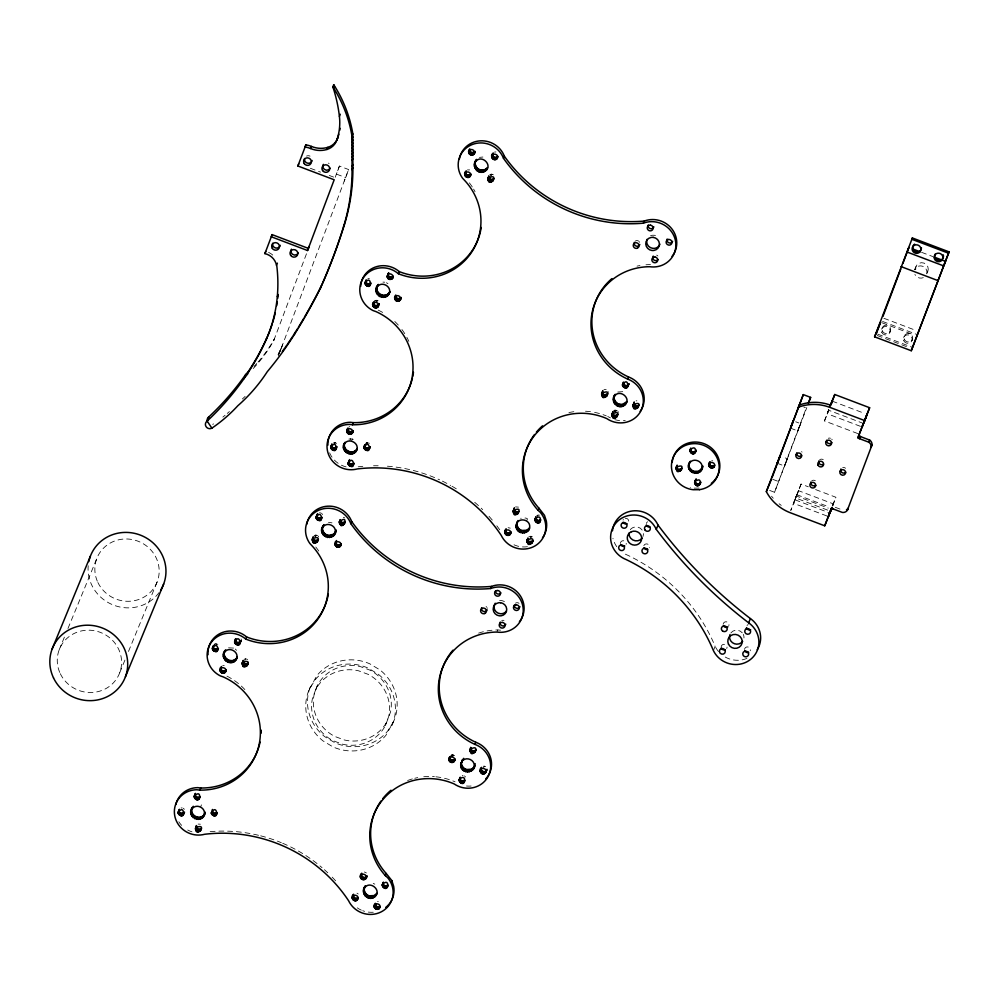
<?xml version="1.0" encoding="UTF-8"?>
<svg xmlns="http://www.w3.org/2000/svg" width="999" height="999" viewBox="0 0 999 999"><rect width="100%" height="100%" fill="white"/><g stroke="black" fill="none" stroke-linecap="round" stroke-linejoin="round"><path stroke-width="0.75" stroke-dasharray="5 3.75" d="M777.259 463.274L784.59 466.058L785.551 463.461M786.425 461.338L787.374 458.728L782.479 456.868M826.935 515.984L793.543 503.321L794.492 500.711M827.671 510.127L795.728 498.014L796.328 495.979L828.271 508.104M832.729 505.631L833.353 503.896L798.513 490.684L797.202 494.23M790.471 428.146L797.814 430.931L800.586 423.626L795.704 421.765M827.247 413.723L828.096 411.426M315.771 689.435L312.412 698.638A39.236 37.525 22.4 0 0 333.004 740.684L342.62 744.23A39.236 37.525 22.4 0 0 385.389 725.586L390.497 712.137A39.236 37.525 22.4 0 0 369.892 670.104L360.277 666.558A39.236 37.525 22.4 0 0 317.52 685.202L315.771 689.435A39.236 37.525 22.4 0 1 358.529 670.791L368.144 674.337A39.236 37.525 22.4 0 1 388.748 716.383L385.389 725.586M317.52 685.202L314.161 694.405A39.236 37.525 22.4 0 0 334.765 736.438L344.368 739.984A39.236 37.525 22.4 0 0 387.137 721.34M339.423 166.059L336.476 174.113L345.642 177.597L348.601 169.543L339.423 166.059L335.065 177.647M278.296 356.106L348.601 169.543M795.978 496.978L795.366 498.588M796.078 497.027L797.04 494.468M253.222 368.494A148.764 142.258 22.4 0 0 273.763 340.534L307.143 252.048M769.655 490.422L774.55 492.282L806.268 407.992L803.82 407.068M774.55 492.282L806.805 407.567M801.073 484.065L790.758 510.464L801.073 484.065L808.341 486.813M857.854 433.591L824.462 420.916L828.783 409.428M815.596 489.572L835.926 497.277L832.679 505.894L833.353 503.896M828.808 409.54L827.259 413.748L860.651 426.423M799.125 427.56L797.814 430.931M799.275 426.985L800.586 423.626M785.901 462.512L787.374 458.728M786.063 462.275L784.59 466.058M281.88 346.715L280.12 350.886L282.692 344.643M59.153 649.862L65.622 634.178M67.969 628.483L96.753 558.653M119.68 672.814L124.975 659.989M128.496 651.448L157.28 581.605M273.763 340.534L274.638 338.411A148.764 142.258 22.4 0 1 257.592 362.562M344.23 181.131L345.03 178.983M279.183 352.897L280.057 350.774L278.184 354.882L281.006 348.763M214.36 645.903L215.235 643.781L218.107 644.43M215.871 645.854L216.746 643.731M374.525 302.435L375.399 300.312L378.296 300.724M376.011 302.26L376.885 300.15M376.76 302.472L377.634 300.349M333.616 444.655L334.49 442.532L336.588 443.369M244.693 660.901L245.567 658.791L247.727 659.452M334.003 444.705L334.877 442.582M334.378 444.755L335.252 442.632M349.762 440.909L350.637 438.786L354.108 439.523M200.587 806.992L201.461 804.869M351.536 441.058L352.41 438.936M314.623 537.187L315.497 535.064L317.682 535.614M315.384 537.187L316.258 535.064M365.871 444.83L366.745 442.707L369.618 443.319M366.371 444.742L367.245 442.619M366.621 444.705L367.495 442.582M490.322 176.274L491.196 174.151L493.356 174.775M491.083 176.299L491.958 174.176M309.303 689.298L316.983 675.461A45.117 43.144 22.4 0 1 369.842 663.836L379.92 669.892A45.117 43.144 22.4 0 1 393.606 721.49L385.914 735.314A45.117 43.144 22.4 0 1 333.067 746.952L322.977 740.883A45.117 43.144 22.4 0 1 309.303 689.298L315.234 679.707A45.117 43.144 22.4 0 1 368.094 668.081L378.171 674.138A45.117 43.144 22.4 0 1 391.858 725.724M526.61 520.941L527.484 518.818L525.874 518.031L520.666 518.281M537.137 517.207L538.011 515.084L539.535 515.147M530.082 538.361L530.956 536.238L532.38 536.8M530.831 538.548L531.705 536.426M496.99 632.055L497.864 629.932A23.539 22.515 22.4 0 0 503.971 630.069M451.161 756.892L452.035 754.769L454.832 755.656M451.923 756.83L452.797 754.707M452.672 756.967L453.546 754.857M614.048 412.262L614.922 410.139L617.732 411.039M614.81 412.212L615.684 410.089M615.559 412.35L616.433 410.227M483.366 768.293L484.24 766.171L485.676 766.695M713.398 650.574L715.147 646.328A173.863 166.271 22.4 0 0 627.722 555.232A24.026 22.977 22.4 0 1 622.227 552.197M824.462 420.916L828.833 410.314L862.224 422.977M881.667 329.171L882.204 327.847M915.971 266.571L914.659 269.755A6.381 6.094 22.4 0 1 922.764 266.308A6.381 6.094 22.4 0 1 926.585 274.275M889.922 332.292L890.459 330.969M927.022 273.214L927.896 271.091M832.642 505.232L835.926 497.277M903.67 337.512L904.22 336.188M911.925 340.647L912.474 339.323M798.513 490.684L795.728 498.014M796.328 495.979L793.543 503.321M278.009 354.72L279.058 352.772M393.606 721.49L387.662 731.068A45.117 43.144 22.4 0 1 334.815 742.707L324.725 736.65A45.117 43.144 22.4 0 1 311.051 685.052M747.015 625.499L747.539 624.962A2.947 2.81 22.4 0 1 748.176 624.587M374.2 301.186L375.399 300.312M365.497 443.494L366.745 442.707M213.973 644.555L215.235 643.781M536.688 515.759L538.011 515.084M613.598 410.801L614.922 410.139M450.699 755.419L452.035 754.769M314.123 535.639L315.497 535.064M528.821 536.813L530.956 536.238M489.797 174.675L491.196 174.151M244.168 659.278L245.567 658.791M349.001 426.948L349.687 426.635M603.97 389.672L606.193 389.51M617.769 392.02L622.964 391.645M515.546 506.893L518.469 507.13M467.42 169.917L469.655 169.905M222.74 665.659L224.238 665.484M494.468 152.085L495.966 151.935M479.42 157.38L482.917 157.03M711.638 460.814L712.774 460.751M228.559 647.827L233.778 648.089M198.139 824.088L200.387 824.2M348.888 439.085L350.637 438.786M367.882 278.446L369.393 278.396M333.741 442.632L334.49 442.532M181.094 807.966L182.23 807.929M462.275 775.486L463.037 775.436M508.104 527.697L510.302 528.146M636.126 400.849L636.887 400.824M483.479 766.183L484.24 766.171M499.612 600.611L501.386 600.586A6.868 6.568 22.4 0 1 504.707 601.848M699.125 488.099L693.88 488.149A24.026 22.977 22.4 0 1 690.172 487.437M377.547 901.585L378.309 901.585M328.484 522.327L331.993 522.864M382.942 282.118L384.715 282.205M319.605 512.662L321.74 513.374M364.373 871.977L366.396 872.964M614.76 419.655L619.155 420.654A23.539 22.515 22.4 0 0 625.249 420.479M343.319 517.282L344.717 517.882M921.59 252.322L932.879 256.593M883.865 318.269L916.32 330.582M882.554 321.453L917.831 334.827M882.005 322.777L914.46 335.09M877.771 334.178L913.036 347.565M877.222 335.502L908.253 347.277M310.364 168.282L320.542 172.14M329.258 175.449L333.616 177.098M832.204 401.136L864.147 413.249M772.801 479.358L778.92 481.668M835.314 507.305L843.218 510.302M796.702 494.667L828.646 506.78M795.129 499.862L829.982 513.086M373.214 883.378L374.825 884.165M356.968 893.156L358.229 893.993M607.704 416.483L610.439 417.882M386.426 282.742L387.949 283.679M183.317 808.253L184.428 809.29M464.485 775.898L465.534 776.985M235.302 649.025L236.538 650.312M318.244 536.138L318.644 536.775M322.252 513.923L322.602 514.597M618.181 411.65L618.456 412.35M241.096 638.948L241.283 639.672M608.204 391.62L608.291 392.357M158.991 592.644A39.198 37.487 22.4 0 1 113.811 605.219A39.198 37.487 22.4 0 1 88.199 565.784M191.983 831.817A23.539 22.515 22.4 0 1 187.737 830.007M181.668 825.374A23.539 22.515 22.4 0 1 178.846 821.777M210.14 831.668A146.266 139.872 22.4 0 1 259.191 835.451M260.689 835.826A146.266 139.872 22.4 0 1 281.281 842.669M282.705 843.268A146.266 139.872 22.4 0 1 322.053 867.656M324.388 869.679A146.266 139.872 22.4 0 1 327.784 872.814M332.18 877.147A146.266 139.872 22.4 0 1 337.387 882.804M226.973 676.148A61.688 59.003 22.4 0 1 246.403 691.283M515.459 603.221A2.947 2.81 22.4 0 1 516.121 602.872L516.858 602.709A2.947 2.81 22.4 0 1 519.018 603.334M486.063 606.505A2.947 2.81 22.4 0 1 486.625 607.017M487.037 607.654A2.947 2.81 22.4 0 1 487.275 608.366M471.103 786.013A23.539 22.515 22.4 0 1 466.508 786.001M407.629 780.506A61.251 58.579 22.4 0 1 413.349 778.646M414.797 778.271A61.251 58.579 22.4 0 1 417.744 777.622M423.751 776.76A61.251 58.579 22.4 0 1 434.378 776.66M435.901 776.797A61.251 58.579 22.4 0 1 455.057 781.817M373.276 912.237A23.539 22.515 22.4 0 1 362.712 910.713M361.301 910.126A23.539 22.515 22.4 0 1 357.292 907.841M315.796 547.015A61.301 58.629 22.4 0 1 320.167 553.159M478.596 633.116A61.289 58.616 22.4 0 1 497.864 629.932M501.773 620.516A2.947 2.81 22.4 0 1 502.497 620.317L503.259 620.304A2.947 2.81 22.4 0 1 504.008 620.491M635.152 241.209A2.947 2.81 22.4 0 1 636.525 240.634L637.287 240.622A2.947 2.81 22.4 0 1 638.711 241.159M639.273 241.671A2.947 2.81 22.4 0 1 639.685 242.307M656.655 255.145A2.947 2.81 22.4 0 1 657.891 256.019M346.116 466.883A23.539 22.515 22.4 0 1 329.433 452.397M358.216 466.795A146.266 139.872 22.4 0 1 362.787 466.321M373.539 465.771A146.266 139.872 22.4 0 1 378.171 465.771M387.412 466.196A146.266 139.872 22.4 0 1 439.61 479.82M442.407 481.143A146.266 139.872 22.4 0 1 450.649 485.477M451.998 486.238A146.266 139.872 22.4 0 1 457.305 489.448M474.712 502.31A146.266 139.872 22.4 0 1 482.654 509.615M489.023 516.308A146.266 139.872 22.4 0 1 493.993 522.165M496.815 525.799A146.266 139.872 22.4 0 1 501.273 532.03M378.221 310.115A61.688 59.003 22.4 0 1 383.716 313.062M394.792 321.491A61.688 59.003 22.4 0 1 399.051 325.949M401.935 329.533A61.688 59.003 22.4 0 1 405.357 334.64M406.855 337.3A61.688 59.003 22.4 0 1 408.853 341.396M637.025 266.146A61.289 58.616 22.4 0 1 639.959 265.547M645.978 264.785A61.289 58.616 22.4 0 1 650.511 264.585M568.918 412.587A61.251 58.579 22.4 0 1 576.398 411.413M585.501 411.226A61.251 58.579 22.4 0 1 593.094 412.088M594.592 412.362A61.251 58.579 22.4 0 1 606.306 415.884M527.435 546.728A23.539 22.515 22.4 0 1 512.562 544.105M469.38 182.867A61.301 58.629 22.4 0 1 472.814 187.812M473.588 189.086A61.301 58.629 22.4 0 1 475.037 191.696M650.561 235.739A6.868 6.568 22.4 0 1 652.26 235.264L654.033 235.24A6.868 6.568 22.4 0 1 655.781 235.664M256.731 363.524A148.764 142.258 22.4 0 1 254.096 366.371M268.556 252.397A14.923 14.273 22.4 0 1 273.364 255.669M306.518 156.106A3.921 3.746 22.4 0 1 310.065 156.144M328.396 163.099A3.921 3.746 22.4 0 1 329.096 163.536M245.13 396.403A175.874 168.182 22.4 0 1 242.37 398.988M213.649 423.913A4.321 4.133 22.4 0 1 212.65 424.3M229.408 411.538A161.164 154.121 22.4 0 1 227.26 413.424M225.075 415.272A161.164 154.121 22.4 0 1 222.864 417.082M623.039 520.092A2.947 2.81 22.4 0 1 623.388 519.443M625.274 518.331A2.947 2.81 22.4 0 1 628.021 519.38L628.433 520.004A2.947 2.81 22.4 0 1 628.196 522.827M746.927 658.391A24.026 22.977 22.4 0 1 723.126 655.719M718.518 651.523A24.026 22.977 22.4 0 1 715.147 646.328M723.151 624.238A2.947 2.81 22.4 0 1 728.296 622.814L728.708 623.438A2.947 2.81 22.4 0 1 728.82 625.611M616.758 546.69A24.026 22.977 22.4 0 1 612.949 538.324M646.328 523.488A2.947 2.81 22.4 0 1 647.652 521.778M630.307 529.72A7.255 6.943 22.4 0 1 631.58 528.409L633.166 527.472A7.255 6.943 22.4 0 1 643.019 536.463M620.379 543.506A2.947 2.81 22.4 0 1 625.324 541.545L625.799 542.145A2.947 2.81 22.4 0 1 626.148 544.293M643.843 545.679A2.947 2.81 22.4 0 1 648.264 544.455L648.826 544.967A2.947 2.81 22.4 0 1 649.35 547.777M730.843 632.979A7.255 6.943 22.4 0 1 742.269 632.817M743.293 634.377A7.255 6.943 22.4 0 1 743.943 637.961M721.178 647.165A2.947 2.81 22.4 0 1 726.073 645.092L726.56 645.666A2.947 2.81 22.4 0 1 726.885 646.341M727.022 647.077A2.947 2.81 22.4 0 1 726.698 648.501M744.542 649.412A2.947 2.81 22.4 0 1 749.125 647.464L749.687 647.976A2.947 2.81 22.4 0 1 750.212 650.774M781.268 505.382A44.143 42.208 22.4 0 1 779.108 503.771M773.251 498.239A44.143 42.208 22.4 0 1 771.54 496.191M842.706 467.594A2.947 2.81 22.4 0 1 845.566 468.281M811.775 480.819A2.947 2.81 22.4 0 1 815.321 480.769M828.271 438.299A2.947 2.81 22.4 0 1 830.506 438.261M831.755 439.135A2.947 2.81 22.4 0 1 832.167 439.772M801.548 451.585A2.947 2.81 22.4 0 1 802.035 452.16M819.704 459.74A2.947 2.81 22.4 0 1 823.251 459.69M923.313 277.647A6.381 6.094 22.4 0 1 914.884 274.45M915.696 269.73A6.381 6.094 22.4 0 1 924.075 263.124A6.381 6.094 22.4 0 1 926.023 273.651M97.902 582.504A32.368 30.957 22.4 0 0 153.421 588.723A32.368 30.957 22.4 0 0 129.708 539.173A32.368 30.957 22.4 0 0 97.902 582.504M60.315 673.713A32.368 30.957 22.4 0 0 115.834 679.932A32.368 30.957 22.4 0 0 92.12 630.381A32.368 30.957 22.4 0 0 60.315 673.713M882.367 331.094A4.408 4.221 22.4 0 0 889.934 331.943A4.408 4.221 22.4 0 0 886.7 325.187A4.408 4.221 22.4 0 0 882.367 331.094M881.817 332.417A4.408 4.221 22.4 0 0 889.385 333.266A4.408 4.221 22.4 0 0 886.163 326.511A4.408 4.221 22.4 0 0 881.817 332.417M904.37 339.448A4.408 4.221 22.4 0 0 911.95 340.284A4.408 4.221 22.4 0 0 908.715 333.529A4.408 4.221 22.4 0 0 904.37 339.448M903.833 340.771A4.408 4.221 22.4 0 0 911.4 341.621A4.408 4.221 22.4 0 0 908.166 334.865A4.408 4.221 22.4 0 0 903.833 340.771"/><path stroke-width="1.5" d="M320.429 288.149A601.273 574.999 22.4 0 0 343.556 226.698A206.281 197.265 22.4 0 0 352.035 172.752L351.948 135.939A133.829 127.984 22.4 0 0 332.854 86.838L333.728 84.715A133.829 127.984 22.4 0 1 352.822 133.816L352.909 170.629A206.281 197.265 22.4 0 1 344.43 224.575A601.273 574.999 22.4 0 1 321.303 286.026L320.429 288.149A588.673 562.949 22.4 0 1 294.393 334.453A368.369 352.272 22.4 0 1 267.27 371.703A175.874 168.182 22.4 0 1 237.812 405.756A161.164 154.121 22.4 0 1 211.888 428.159A4.321 4.133 22.4 0 1 206.106 426.71A4.321 4.133 22.4 0 1 207.155 421.091L208.903 416.845A295.991 283.067 22.4 0 0 245.729 374.463A148.764 142.258 22.4 0 0 248.601 371.84M195.654 827.659C210.127 822.015 192.557 841.67 196.528 825.536L195.442 828.558M200.612 830.718L201.486 828.596L198.027 829.32L196.316 826.235M235.489 660.464L237.287 656.905C234.29 669.392 216.733 658.628 225.712 649.762M236.363 658.341C231.756 664.148 221.503 657.954 224.787 651.211L223.414 654.969M234.59 642.232C240.509 630.794 242.844 652.559 234.59 642.232L235.627 638.898M242.345 662.512C256.805 656.867 239.248 676.523 243.219 660.389M247.302 665.571L248.177 663.448L244.718 664.173L243.007 661.088L242.133 663.211M348.077 463.761C353.996 452.322 356.331 474.088 348.077 463.761L348.963 461.101M388.136 295.13L389.935 291.558C387.05 304.058 369.23 293.269 378.359 284.415L376.561 287.987M389.011 293.007C384.403 298.813 374.15 292.607 377.435 285.864M387.237 276.885L388.349 273.326C386.938 276.224 391.333 278.871 393.306 276.386C393.356 280.182 387.624 280.469 387.237 276.885L388.112 274.762M399.95 300.224L401.223 297.49C400.761 304.32 391.233 299.975 395.866 295.042L394.78 297.877M400.824 298.102L397.365 298.826L395.654 295.754M316.071 517.769C322.24 506.468 324.113 528.259 316.071 517.769L316.983 514.91M473.876 154.146L475.162 151.411C474.637 158.254 465.197 153.734 469.855 148.876M474.762 152.023L471.278 152.672L469.63 149.563L468.756 151.686M203.771 815.908L205.207 812.162C203.584 826.185 183.554 816.158 193.331 806.268M204.645 813.785C200.999 821.415 188.386 815.209 192.345 807.679L190.921 811.425M194.256 796.178C199.138 808.328 203.384 787.025 194.256 796.178L195.367 793.368C193.856 796.215 198.164 799.013 200.212 796.59L199.338 798.713M204.333 814.285C205.757 807.891 196.703 803.446 192.457 808.391M211.276 812.999C217.607 801.785 219.156 823.588 211.276 812.999L212.15 810.876L213.798 813.261L217.282 812.674L216.408 814.784M355.444 451.973L357.292 448.439C354.882 459.79 337.824 451.348 345.005 442.332L343.569 446.078M356.318 449.85C352.073 454.795 343.019 450.349 344.443 443.956M346.903 430.844L348.014 428.022C343.319 432.842 352.709 437.5 353.284 430.644L351.998 433.366M352.872 431.243L349.375 431.843L347.777 428.721M363.923 447.652C370.254 436.438 371.803 458.254 363.923 447.652L364.835 444.792L363.961 446.915M212.387 648.713C218.831 637.562 220.167 659.377 212.387 648.713L213.311 645.854L212.437 647.976M365.035 283.366C371.478 272.215 372.814 294.031 365.035 283.366L365.959 280.507M178.134 812.824C184.99 801.91 185.539 823.738 178.134 812.824L179.083 809.964M330.781 447.477C337.637 436.563 338.186 458.391 330.781 447.477L332.005 443.943L330.869 446.753M469.88 749.537C483.616 741.695 468.419 763.935 470.754 747.414M622.439 384.927C629.52 374.163 629.607 395.991 622.439 384.927L623.401 382.08C622.439 385.239 627.484 387.175 628.858 384.165M382.28 885.189L383.266 882.342L382.28 885.189C387.887 895.916 390.959 876.148 382.392 884.465M534.94 519.842L535.914 516.995L534.94 519.842C540.534 530.581 543.618 510.814 535.039 519.118M448.913 759.502C449.026 755.331 455.906 756.655 454.645 760.551C452.822 765.197 446.016 760.289 449.912 756.655C448.888 759.677 453.558 761.825 455.207 759.103L454.333 761.213M460.676 764.997L462.562 759.627L460.676 764.997C460.502 773.838 474.225 774.025 474.912 765.346L473.314 769.018M459.165 780.219L460.152 777.372L459.165 780.219C464.622 791.021 467.957 771.29 459.278 779.495M474.038 767.457L475.199 763.648M601.685 393.431C616.383 386.276 598.613 408.154 602.872 390.646M601.573 394.155L602.559 391.308M614.335 396.416C619.38 388.286 632.142 398.489 624.85 404.982C618.181 410.789 609.303 400.611 615.209 394.293L613.611 397.964M613.324 399.662L614.485 395.841M611.925 414.148C626.423 407.005 609.165 428.696 613.011 411.588M611.813 414.872L612.799 412.025M352.272 897.714C352.485 893.556 359.328 895.017 357.979 898.9C355.694 903.808 349.026 897.751 353.609 894.217M353.284 894.879L354.483 898.151L358.029 897.976L357.155 900.099M360.439 876.697L361.451 873.85C360.214 877.259 365.909 879.232 367.008 875.748C366.758 882.829 356.306 878.695 361.775 873.188M364.523 887.961C369.742 879.957 382.292 890.434 374.837 896.752C368.032 902.409 359.428 892.07 365.397 885.838L363.761 889.497M366.133 877.871C367.37 874.462 361.663 872.502 360.577 875.973M363.449 891.183L364.635 887.374M504.92 532.38C505.132 528.221 511.975 529.682 510.626 533.553C508.341 538.461 501.673 532.405 506.256 528.871L505.931 529.532M513.086 511.351L514.423 507.854C510.164 525.474 527.734 503.633 513.224 510.626M514.098 508.503L515.297 511.788L518.843 511.613L517.969 513.736M516.096 525.849L517.282 522.04L516.096 525.849C515.384 534.228 529.395 535.514 529.72 526.91C530.357 519.53 518.656 516.982 516.408 524.163M689.984 450.611L690.784 448.301L689.984 450.611C695.204 461.526 698.988 441.895 690.122 449.887M480.244 770.816C480.544 766.67 487.362 768.268 485.926 772.115C483.516 776.96 477.023 770.791 481.618 767.332M481.268 767.981C479.97 771.365 485.626 773.438 486.8 769.992L485.589 772.764M633.041 404.757C647.989 398.364 629.37 419.23 634.265 401.985L633.915 402.634M675.973 468.069L677.147 465.109C673.463 481.655 690.471 460.789 676.136 467.345M701.735 469.205L702.772 465.934C702.197 479.17 681.905 471.466 690.371 461.238L688.898 464.335M688.511 466.009L689.547 462.737M694.755 481.693C697.639 494.393 705.294 474.088 694.755 481.693L695.416 480.107L694.605 482.654M826.685 440.209L826.598 440.571A2.947 2.81 22.4 0 0 831.917 442.582M312.2 539.647L313.249 536.813C309.99 553.221 326.436 532.367 312.375 538.936M464.86 174.301C465.247 170.167 472.028 171.903 470.504 175.724C467.994 180.507 461.663 174.226 466.258 170.829M374.25 906.168C374.65 902.035 381.431 903.77 379.907 907.591C377.734 912.087 371.391 906.805 375.299 903.333L376.348 906.655L379.895 906.63L379.021 908.753M526.898 540.821L527.947 537.986C524.662 554.395 541.146 533.553 527.072 540.109M220.117 669.992C220.617 665.871 227.36 667.757 225.749 671.54C223.102 676.261 216.958 669.854 221.553 666.52M372.777 304.645C373.264 300.524 380.007 302.422 378.396 306.193C376.111 310.639 369.93 305.244 373.838 301.81M334.84 533.716L336.163 529.945C335.302 543.993 314.473 535.089 323.976 524.725L322.215 528.321M321.753 529.97L323.089 526.198M339.173 521.753C352.085 512.237 339.048 536.313 340.047 519.63L341.845 522.664L345.279 521.865L344.405 523.988M335.164 543.98C335.701 539.872 342.42 541.833 340.759 545.591C338.062 550.287 332.005 543.818 336.613 540.521M475.749 161.513C481.568 153.933 493.319 165.31 485.339 171.029C478.071 176.124 470.442 165.272 476.623 159.39L474.862 162.974M474.4 164.635L475.736 160.851M491.82 156.406C492.357 152.298 499.088 154.258 497.427 158.017C494.73 162.712 488.673 156.244 493.269 152.947M487.999 177.934C502.385 171.953 485.152 192.02 488.873 175.812M708.84 464.685C709.377 460.576 716.108 462.537 714.435 466.296C712.037 470.779 705.881 465.084 710.064 461.763C707.717 464.597 712.537 468.219 714.722 465.334L714.06 466.933M236.413 659.015C239.685 652.272 229.445 646.078 224.837 651.885M389.061 293.681C392.345 286.925 382.093 280.731 377.485 286.538M400.349 299.613C401.923 296.328 396.441 293.843 394.992 297.165M474.288 153.534C475.936 150.287 470.504 147.69 468.981 150.986M212.188 810.139L212.425 809.44M352.41 432.767C354.108 429.533 348.701 426.873 347.14 430.144M356.418 450.561C360.389 443.032 347.764 436.825 344.131 444.455M790.696 427.522L790.621 427.809M831.855 402.122L832.204 401.136L830.743 404.92M790.933 426.873L793.256 420.841L791.932 424.213M862.949 424.65C860.289 431.918 867.219 413.299 863.673 422.927M778.209 460.676L777.259 463.274L778.733 459.49M779.083 458.553L780.032 455.944L778.933 458.778M831.58 402.859L830.893 404.682M829.345 513.936L828.421 516.446L831.168 509.203L829.857 512.749M211.888 428.159L207.155 421.091A295.991 283.067 22.4 0 0 243.981 378.708A254.658 243.531 22.4 0 0 265.984 340.035A147.527 141.084 22.4 0 0 277.297 296.616A157.33 150.462 22.4 0 0 276.86 266.396L276.523 265.272A14.923 14.273 22.4 0 0 264.897 253.609L272.115 234.628L308.429 248.414M272.115 234.628L271.241 236.751L307.555 250.537L334.19 179.77L297.877 165.996L305.881 144.905A20.967 20.055 22.4 0 1 311.463 146.428A23.626 22.59 22.4 0 0 327.834 147.34A15.884 15.185 22.4 0 0 337.687 138.024A57.742 55.22 22.4 0 0 338.861 134.191M832.142 507.342L824.737 525.811L789.884 512.587A44.143 42.208 22.4 0 1 766.333 491.62L803.296 394.605L810.639 397.39L808.453 403.209M772.127 477.435L803.296 394.605M830.993 404.57L834.777 394.505L869.63 407.729L858.428 436.263A2.585 2.473 22.4 0 0 859.565 438.698L860.439 436.575A2.585 2.473 22.4 0 1 859.302 434.14M874.587 336.825L912.362 237.949L949.05 251.873L911.275 350.736L874.587 336.825L880.594 322.24L876.36 333.641M882.991 316.296L900.798 269.006M902.959 263.261L908.89 247.502L907.579 250.687M840.996 468.943L840.733 469.63A2.947 2.81 22.4 0 0 845.753 472.29M824.737 525.811L831.343 508.254L842.344 512.425A5.295 5.07 22.4 0 0 847.339 510.302L848.213 508.179A5.295 5.07 22.4 0 1 846.478 509.727M869.63 407.729L857.766 438.012L868.78 442.195A5.295 5.07 22.4 0 1 871.128 447.09L872.002 444.967A5.295 5.07 22.4 0 0 869.654 440.072L860.439 436.575M831.892 507.679L830.606 511.138L831.343 509.303M847.339 510.302L872.002 444.967M911.275 350.736L949.05 251.873M791.795 424.775L790.833 427.285M52.123 649.025L90.372 556.231M305.881 144.905L305.007 147.028A20.967 20.055 22.4 0 1 310.589 148.539A23.626 22.59 22.4 0 0 326.96 149.463A15.884 15.185 22.4 0 0 336.813 140.147L337.687 138.024M297.877 165.996L298.751 163.873M264.897 253.609L265.771 251.486M310.589 148.539L311.463 146.428M276.523 265.272L277.397 263.162M336.813 140.147A57.742 55.22 22.4 0 0 339.41 116.384L340.284 114.261M326.96 149.463L327.834 147.34M277.297 296.616L278.172 294.493A147.527 141.084 22.4 0 1 277.784 298.239M243.981 378.708L245.729 374.463M125.412 676.835L163.661 584.028M265.984 340.035L266.858 337.912A147.527 141.084 22.4 0 0 272.228 323.901M351.948 135.939L352.822 133.816M351.985 138.998L352.859 136.888M352.035 142.07L352.909 139.947M307.555 250.537L309.303 246.291M352.06 145.142L352.934 143.019M352.085 148.214L352.959 146.091M352.11 151.274L352.984 149.163M352.123 154.345L352.997 152.223M352.123 157.417L352.997 155.295M352.123 160.477L352.997 158.366M352.085 166.621L352.959 164.498M352.06 169.68L352.934 167.557M294.393 334.453L295.267 332.342A588.673 562.949 22.4 0 0 297.615 328.571M343.556 226.698L344.43 224.575M212.537 649.437L213.262 646.59M212.874 650.112L213.411 647.315M213.374 650.686L213.749 647.989M365.085 282.63L366.208 279.82M365.184 284.103L365.909 281.243M214.011 651.111L214.885 649L214.248 648.563M214.373 651.248L215.247 649.125M365.522 284.765L366.059 281.98M214.735 651.373L215.609 649.25L218.369 648.426L217.495 650.549M366.021 285.339L366.396 282.655M215.497 651.448L216.371 649.325M366.658 285.776L367.532 283.654L366.895 283.216M216.246 651.323L217.12 649.2M367.02 285.901L367.894 283.778M216.92 651.023L217.794 648.9M367.382 286.026L368.256 283.916L371.029 283.092L370.154 285.202M368.144 286.101L369.018 283.978M368.893 285.989L369.767 283.866M369.58 285.677L370.454 283.554M223.376 656.693L224.251 654.57M223.801 658.378L224.675 656.256M376.061 289.623L376.935 287.5M376.024 291.346L376.898 289.223M220.13 670.729L220.991 667.869M224.663 659.914L225.537 657.792M220.342 671.453L221.004 668.606M376.448 293.032L377.322 290.909M220.729 672.09L221.216 669.33M221.278 672.627L221.603 669.979M225.899 661.201L226.773 659.078M372.777 305.382L373.651 302.522M377.31 294.568L378.184 292.457M234.603 641.495L235.689 638.673M372.989 306.106L373.651 303.271M221.94 673.014L222.814 670.891L222.153 670.504M234.777 642.956L235.464 640.109M373.376 306.755L373.863 303.983M222.69 673.214L223.564 671.091L226.249 670.054L225.374 672.177M227.422 662.137L228.296 660.014M235.14 643.618L235.652 640.834M373.926 307.28L374.25 304.633M378.546 295.854L379.42 293.731M223.451 673.226L224.325 671.103M235.664 644.168L236.014 641.495M387.262 276.149L388.736 272.702M374.6 307.667L375.474 305.544L374.8 305.157M224.188 673.051L225.062 670.928M387.425 277.61L388.299 275.487M224.837 672.689L225.712 670.566M236.326 644.567L237.2 642.444L236.538 642.045M229.133 662.674L230.007 660.551M375.337 307.867L376.211 305.744L379.27 304.071M380.07 296.79L380.944 294.68M387.787 278.271L388.661 276.149M237.05 644.792L237.924 642.669L241.046 641.108M376.099 307.879L376.973 305.756M388.324 278.821L389.198 276.698M237.812 644.83L238.686 642.719M376.835 307.704L377.709 305.582M230.906 662.762L231.78 660.639M377.485 307.342L378.359 305.219M388.973 279.221L389.847 277.098M238.561 644.68L239.435 642.557M381.78 297.327L382.654 295.204M378.022 306.83L379.308 303.933M239.223 644.343L240.097 642.22M389.71 279.458L390.584 277.335M239.785 643.856L241.258 640.409M232.642 662.399L233.516 660.289M390.472 279.495L391.346 277.372M383.554 297.415L384.428 295.304M391.208 279.333L392.083 277.223M234.203 661.625L235.077 659.502M391.883 278.996L392.757 276.885M385.289 297.065L386.163 294.942M245.754 639.085A61.301 58.629 22.4 0 0 317.957 619.055A61.301 58.629 22.4 0 0 311.963 545.729L309.877 543.506A23.539 22.515 22.4 0 1 317.944 510.601A23.539 22.515 22.4 0 1 350.836 523.676A149.675 143.132 22.4 0 0 490.709 588.523A23.539 22.515 22.4 0 1 523.014 607.217A23.539 22.515 22.4 0 1 496.99 632.055A61.289 58.616 22.4 0 0 439.398 678.271A61.289 58.616 22.4 0 0 474.9 744.38A23.539 22.515 22.4 0 1 488.211 776.323A23.539 22.515 22.4 0 1 454.183 783.94A61.251 58.579 22.4 0 0 381.006 801.935A61.251 58.579 22.4 0 0 385.377 875.636L387.637 877.696A23.539 22.515 22.4 0 1 382.405 911.213A23.539 22.515 22.4 0 1 348.601 900.761A146.266 139.872 22.4 0 0 204.683 834.265A23.539 22.515 22.4 0 1 174.7 815.546A23.539 22.515 22.4 0 1 196.84 789.747L199.887 790.122A61.688 59.003 22.4 0 0 259.203 744.155A61.688 59.003 22.4 0 0 223.301 676.935L220.392 675.923A23.539 22.515 22.4 0 1 210.926 642.832A23.539 22.515 22.4 0 1 245.754 639.085L246.628 636.962A61.301 58.629 22.4 0 0 328.321 594.243M386.85 296.278L387.724 294.156M398.401 273.738A61.301 58.629 22.4 0 0 470.604 253.709A61.301 58.629 22.4 0 0 464.61 180.394L462.525 178.159A23.539 22.515 22.4 0 1 470.591 145.255A23.539 22.515 22.4 0 1 503.484 158.329A149.675 143.132 22.4 0 0 643.356 223.177A23.539 22.515 22.4 0 1 675.661 241.87A23.539 22.515 22.4 0 1 649.637 266.708A61.289 58.616 22.4 0 0 592.045 312.924A61.289 58.616 22.4 0 0 627.559 379.046A23.539 22.515 22.4 0 1 640.859 410.976A23.539 22.515 22.4 0 1 606.83 418.606A61.251 58.579 22.4 0 0 533.653 436.588A61.251 58.579 22.4 0 0 538.036 510.289L540.284 512.35A23.539 22.515 22.4 0 1 535.052 545.879A23.539 22.515 22.4 0 1 501.248 535.414A146.266 139.872 22.4 0 0 357.342 468.918A23.539 22.515 22.4 0 1 327.347 450.199A23.539 22.515 22.4 0 1 349.488 424.413L352.535 424.775A61.688 59.003 22.4 0 0 411.85 378.808A61.688 59.003 22.4 0 0 375.949 311.588L373.052 310.577A23.539 22.515 22.4 0 1 363.574 277.485A23.539 22.515 22.4 0 1 398.401 273.738L399.275 271.616A61.301 58.629 22.4 0 0 481.206 227.46M178.209 812.087L179.358 809.29M178.259 813.561L179.008 810.701M178.571 814.247L179.133 811.438M179.058 814.834L179.445 812.125M330.906 448.214L331.656 445.354M179.67 815.284L180.544 813.161L179.932 812.711M242.108 663.948L242.982 661.837M242.295 664.672L243.169 662.549M331.218 448.901L331.78 446.091M180.394 815.559L181.269 813.448L184.515 812.125L183.641 814.247M242.657 665.334L243.531 663.211M331.705 449.488L332.093 446.778M181.144 815.659L182.018 813.536M181.518 815.609L182.405 813.498M243.194 665.883L244.068 663.761M243.406 666.021L244.28 663.898M332.33 449.937L333.204 447.814L332.58 447.365M394.767 298.614L395.641 296.491M181.905 815.571L182.78 813.448M394.942 299.338L395.816 297.215M243.843 666.283L244.718 664.173M333.042 450.224L333.916 448.101L337.163 446.79L335.839 449.488M182.592 815.284L183.466 813.161M183.192 814.834L184.066 812.711M395.317 299.987L396.191 297.877M244.58 666.52L245.454 664.397M333.791 450.324L334.677 448.201M395.841 300.537L396.715 298.426M334.178 450.274L335.052 448.151M245.342 666.558L246.216 664.435M334.553 450.224L335.427 448.101M396.054 300.674L396.928 298.551M396.491 300.949L397.365 298.826M246.079 666.408L246.953 664.285M335.252 449.937L336.126 447.814M246.753 666.071L247.627 663.948M397.227 301.174L398.102 299.051M397.989 301.211L398.863 299.088M194.256 797.165L195.08 794.804M398.726 301.061L399.6 298.938M194.368 797.652L195.242 795.529M399.4 300.724L400.274 298.601M194.705 798.326L195.579 796.203M195.217 798.888L196.091 796.765M346.915 431.818L347.739 429.458M195.854 799.312L196.728 797.19M347.015 432.305L347.889 430.182M199.887 790.122L200.762 787.999A61.688 59.003 22.4 0 0 260.077 742.032M347.365 432.979L348.239 430.856M190.821 813.136L191.696 811.013M196.578 799.562L197.452 797.439M347.864 433.541L348.738 431.418M197.34 799.625L198.214 797.502M191.184 814.834L192.058 812.711M348.501 433.966L349.375 431.843M198.089 799.5L198.963 797.377M352.535 424.775L353.409 422.652A61.688 59.003 22.4 0 0 412.4 378.134M343.469 447.789L344.343 445.679M198.776 799.188L199.65 797.065M349.225 434.215L350.112 432.105M191.983 816.408L192.857 814.285M343.831 449.5L344.705 447.377M350 434.29L350.874 432.167M316.109 517.032L317.62 513.598M350.736 434.153L351.611 432.03M316.246 518.493L316.945 515.646M193.169 817.719L194.043 815.609M351.423 433.841L352.297 431.718M344.63 451.061L345.504 448.938M316.596 519.168L317.12 516.371M316.858 519.443L317.732 517.32M317.108 519.717L317.47 517.045M468.731 152.422L469.605 150.312M194.668 818.718L195.542 816.595M468.893 153.159L469.767 151.036M317.757 520.142L318.631 518.019L317.982 517.607M345.816 452.385L346.69 450.262M469.243 153.821L470.117 151.698M318.481 520.379L319.355 518.256L322.103 517.37L321.228 519.492M469.505 154.096L470.379 151.973M469.767 154.383L470.641 152.26M319.255 520.429L320.13 518.319M196.353 819.305L197.228 817.182M347.315 453.371L348.189 451.248M470.404 154.795L471.278 152.672M319.992 520.292L320.866 518.169M312.237 540.384L313.074 537.524M320.667 519.98L321.541 517.857M471.141 155.032L472.015 152.922M312.462 541.096L313.112 538.261M198.139 819.455L199.013 817.332M471.903 155.095L472.777 152.972M312.862 541.733L313.336 538.973M349.001 453.958L349.875 451.835M472.639 154.957L473.514 152.835M313.424 542.257L313.736 539.622M464.885 175.037L465.734 172.178M473.326 154.633L474.2 152.51M195.429 829.095L196.303 826.985M199.875 819.155L200.749 817.032M195.604 829.819L196.478 827.709M465.109 175.762L465.759 172.927M314.098 542.619L314.972 540.496L318.381 539.585L317.507 541.708M350.786 454.108L351.66 451.998M195.979 830.481L196.853 828.358M465.522 176.398L465.984 173.639M314.847 542.807L315.721 540.684M201.473 818.431L202.347 816.308M196.503 831.031L197.377 828.908M348.089 463.224L349.575 459.577M466.071 176.91L466.396 174.276M315.609 542.807L316.483 540.684M202.797 817.319L203.671 815.196M348.251 464.485L348.951 461.638M352.522 453.808L353.396 451.698M197.153 831.43L198.027 829.32M316.333 542.607L317.207 540.484M466.745 177.285L467.619 175.162L471.029 174.238L470.154 176.361M348.626 465.134L349.126 462.362M197.889 831.668L198.764 829.545M316.983 542.232L317.957 540.009M467.495 177.46L468.369 175.349M354.121 453.084L354.995 450.961M321.765 531.705L322.627 527.859M349.151 465.684L349.5 463.024M198.651 831.705L199.525 829.582M468.256 177.46L469.13 175.337M349.8 466.096L350.674 463.973L350.025 463.573M199.388 831.555L200.262 829.432M322.227 533.379L323.102 531.256L322.64 529.582M468.993 177.26L469.867 175.137M200.062 831.218L200.936 829.095M469.63 176.885L470.604 174.663M350.537 466.321L351.411 464.198L354.133 463.261L353.259 465.372M474.413 166.358L475.274 162.512M323.127 534.902L324.001 532.779L323.102 531.256M351.298 466.358L352.172 464.235M352.048 466.208L352.922 464.085M474.875 168.032L475.749 165.909L475.287 164.236M352.709 465.871L353.584 463.748M324.388 536.151L325.262 534.028L324.001 532.779M475.774 169.555L476.648 167.432L475.749 165.909M211.426 813.723L212.3 811.6M325.936 537.05L326.81 534.927L325.262 534.028M211.776 814.397L212.65 812.274M477.035 170.804L477.909 168.681L476.648 167.432M212.275 814.959L213.149 812.836M212.912 815.384L213.798 813.261M364.073 448.389L364.797 445.529M327.66 537.549L328.534 535.427L333.566 534.253L335.714 531.605M478.583 171.716L479.458 169.593L477.909 168.681M364.423 449.051L364.947 446.266M213.649 815.646L214.523 813.523M213.898 815.659L214.773 813.536M364.935 449.625L365.297 446.928M214.41 815.708L215.285 813.586M329.433 537.599L330.307 535.476M365.572 450.049L366.446 447.927L365.809 447.502M215.147 815.584L216.021 813.461M480.307 172.203L481.181 170.08L484.677 169.73L487.475 167.72L486.6 169.842M215.834 815.271L216.708 813.149M366.296 450.299L367.17 448.176L369.93 447.327L369.056 449.45M366.546 450.324L367.42 448.201M331.156 537.2L332.03 535.077M367.058 450.362L367.932 448.239M482.092 172.253L482.967 170.13M367.807 450.237L368.681 448.114M332.692 536.376L333.566 534.253M368.481 449.925L369.355 447.802M333.953 535.189L334.827 533.066M339.173 522.489L340.047 520.367M369.468 448.838L370.342 446.715M483.803 171.853L484.677 169.73M339.373 523.214L340.247 521.091M339.76 523.863L340.634 521.74M485.339 171.029L486.213 168.906M340.309 524.4L341.183 522.277M491.833 157.143L492.694 154.283M492.032 157.867L492.707 155.032M340.971 524.787L341.845 522.664M492.407 158.516L492.907 155.744M341.708 524.999L342.582 522.877M492.957 159.053L493.281 156.393M342.47 525.024L343.344 522.902M493.618 159.44L494.493 157.318L493.831 156.93M343.206 524.85L344.081 522.727M335.164 544.73L336.039 541.87M343.419 524.737L344.293 522.614M335.364 545.442L336.039 542.607M343.868 524.5L344.742 522.377M494.355 159.653L495.229 157.53L497.927 156.518L497.052 158.641M335.489 545.654L336.363 543.543M335.739 546.091L336.238 543.319M495.117 159.678L495.991 157.555M336.288 546.628L336.626 543.968M487.812 178.646L488.686 176.523L490.472 179.558L493.906 178.759L493.031 180.881M495.854 159.503L496.728 157.38M487.812 179.383L488.686 177.26M496.066 159.39L496.94 157.268M488.012 180.107L488.886 177.984M496.515 159.153L497.39 157.03M336.95 547.015L337.824 544.905L337.163 544.517M488.136 180.32L489.011 178.197M488.399 180.757L489.273 178.634M337.687 547.227L338.561 545.117L341.258 544.105L340.384 546.216M488.936 181.294L489.81 179.171M338.449 547.252L339.323 545.129M489.597 181.681L490.472 179.558M339.185 547.077L340.06 544.954M339.847 546.728L340.721 544.605M490.334 181.893L491.208 179.77M491.096 181.905L491.97 179.783M350.836 523.676L351.71 521.553A23.539 22.515 22.4 0 0 327.56 506.193A23.539 22.515 22.4 0 0 306.73 524.363M491.833 181.743L492.707 179.62M492.495 181.381L493.369 179.271M503.484 158.329L504.358 156.206A23.539 22.515 22.4 0 0 480.207 140.847A23.539 22.515 22.4 0 0 459.378 159.028M360.502 877.434L361.376 875.311M352.335 898.451L353.209 896.34M360.751 878.133L361.626 876.011M360.901 878.346L361.775 876.223M352.597 899.162L353.471 897.04M361.188 878.758L362.063 876.635M353.022 899.787L353.896 897.664M361.775 879.257L362.649 877.134M513.149 512.087L514.023 509.965M353.609 900.274L354.483 898.151M504.982 533.116L505.794 530.257M513.399 512.799L514.273 510.676M362.462 879.595L363.336 877.472M513.548 512.999L514.423 510.876M505.244 533.816L505.856 530.993M513.836 513.411L514.71 511.288M354.295 900.611L355.169 898.488M363.211 879.744L364.086 877.621M505.681 534.44L506.118 531.693M355.045 900.773L355.919 898.65M514.423 513.911L515.297 511.788M363.973 879.707L364.847 877.584M506.256 534.94L507.13 532.817L506.555 532.317M355.806 900.736L356.68 898.613M515.109 514.248L515.984 512.125M364.685 879.482L365.559 877.359M356.531 900.511L357.405 898.388M365.322 879.083L366.196 876.96M506.943 535.277L507.817 533.154L511.176 532.092L510.302 534.215M356.743 900.374L357.617 898.251M365.809 878.533L366.683 876.41M515.859 514.398L516.733 512.287M507.704 535.427L508.578 533.304M516.62 514.36L517.494 512.25M508.466 535.389L509.34 533.266M517.345 514.135L518.219 512.012M509.178 535.164L510.052 533.041M509.39 535.027L510.264 532.904M509.802 534.765L510.676 532.642M363.586 892.906L364.323 889.073M517.17 522.627L518.044 520.504M364.185 894.555L365.06 892.432L364.46 890.796M490.709 588.523L491.583 586.401A23.539 22.515 22.4 0 1 519.155 594.155A23.539 22.515 22.4 0 1 519.405 621.74M516.233 527.572L516.97 523.726M365.197 896.003L366.071 893.88L365.06 892.432M516.833 529.208L517.707 527.085L517.107 525.449M643.356 223.177L644.243 221.066A23.539 22.515 22.4 0 1 671.815 228.821A23.539 22.515 22.4 0 1 672.052 256.406M366.558 897.164L367.432 895.042L366.071 893.88M517.857 530.656L518.731 528.533L517.707 527.085M368.169 897.951L369.043 895.828L374.25 895.566L376.873 893.356L375.999 895.479M519.205 531.818L520.079 529.695L518.731 528.533M369.917 898.313L370.791 896.19M520.816 532.604L521.69 530.481L526.898 530.232L529.52 528.009L528.646 530.132M371.703 898.226L372.577 896.103M522.577 532.966L523.451 530.844M373.376 897.689L374.25 895.566M524.35 532.879L525.224 530.756M374.837 896.752L375.711 894.629M526.023 532.355L526.898 530.232M385.377 875.636L386.251 873.513A61.251 58.579 22.4 0 1 381.019 800.986M527.484 531.418L528.359 529.295M382.38 885.926L383.154 883.066M374.275 906.905L375.149 904.782M382.654 886.625L383.254 883.803M374.388 907.254L375.262 905.144M538.036 510.289L538.911 508.166A61.251 58.579 22.4 0 1 534.527 434.465M374.5 907.616L375.374 905.494M383.117 887.224L383.529 884.502M374.912 908.253L375.786 906.13M383.716 887.699L384.59 885.576L383.991 885.102M535.027 520.579L535.814 517.719M375.474 908.778L376.348 906.655M526.923 541.558L527.772 538.698M535.302 521.278L535.901 518.456M384.415 888.011L385.289 885.901L388.124 885.289L387.25 887.412M527.035 541.92L527.909 539.797M527.147 542.27L527.797 539.435M376.148 909.14L377.023 907.017M535.764 521.878L536.176 519.155M385.164 888.148L386.039 886.026M527.559 542.907L528.021 540.147M376.885 909.327L377.759 907.204M536.363 522.365L537.237 520.242L536.638 519.767M385.926 888.086L386.8 885.963M386.113 888.011L386.988 885.888M528.121 543.431L528.434 540.796M377.647 909.327L378.521 907.204M537.062 522.677L537.937 520.554L540.771 519.942L539.897 522.065M386.638 887.836L387.512 885.713M528.796 543.793L529.67 541.683L533.066 540.771L532.192 542.882M378.384 909.127L379.258 907.005M537.812 522.802L538.686 520.679M529.532 543.98L530.407 541.87M538.573 522.739L539.448 520.616M538.761 522.677L539.635 520.554M530.294 543.98L531.168 541.858M539.285 522.489L540.159 520.367M531.031 543.781L531.905 541.67M531.68 543.419L532.554 541.296M449.001 760.239L449.875 758.116M449.275 760.938L450.149 758.815M449.725 761.55L450.599 759.427M450.312 762.025L451.186 759.914M601.648 394.892L602.447 392.033M601.922 395.592L602.522 392.769M451.011 762.349L451.885 760.227M451.261 762.399L452.135 760.276M602.372 396.203L602.797 393.469M451.76 762.487L452.634 760.364M602.959 396.69L603.833 394.568L603.246 394.081M452.522 762.437L453.396 760.314M603.658 397.003L604.532 394.892L607.854 393.756L606.98 395.879M453.234 762.187L454.108 760.077M603.908 397.053L604.782 394.93M453.858 761.775L454.732 759.652M604.407 397.152L605.282 395.03M605.169 397.09L606.043 394.967M605.881 396.853L606.755 394.73M606.505 396.441L607.38 394.318M460.964 763.311L463.673 758.328M460.864 766.72L461.55 762.886M461.501 768.356L462.375 766.233L461.738 764.597M469.78 750.274L470.729 747.564C469.967 750.586 474.612 752.409 476.123 749.687M613.511 401.386L614.198 397.54M469.892 751.011L470.766 748.888M462.549 769.779L463.424 767.657L462.375 766.233M470.192 751.698L471.066 749.575M614.148 403.009L615.022 400.886L614.385 399.263M470.654 752.297L471.528 750.174M459.24 780.956L460.039 778.096M471.266 752.759L472.14 750.636M622.539 385.664L623.413 383.541M459.515 781.655L460.114 778.833M463.936 770.903L464.81 768.793L463.424 767.657M474.9 744.38L475.774 742.269A61.289 58.616 22.4 0 1 452.972 650.162M615.197 404.433L616.071 402.322L615.022 400.886M622.839 386.351L623.713 384.228M459.965 782.267L460.389 779.532M471.978 753.059L472.852 750.936M623.314 386.95L624.188 384.827M460.551 782.754L461.426 780.631L460.839 780.144M472.739 753.171L473.613 751.048M611.888 415.609L612.687 412.762M465.559 771.665L466.433 769.542L471.628 769.168L474.188 766.895M612.162 416.308L612.762 413.499M616.583 405.569L617.457 403.446L616.071 402.322M623.913 387.412L624.787 385.289M627.559 379.046L628.433 376.923A61.289 58.616 22.4 0 1 611.912 278.609M461.251 783.079L462.125 780.956L464.972 780.381L464.098 782.504M473.489 753.096L474.363 750.973M612.612 416.92L613.036 414.198M624.625 387.712L625.499 385.589M474.188 752.821L475.062 750.699M462.013 783.216L462.887 781.093M474.8 752.384L475.674 750.261M475.249 751.81L476.198 749.512M613.211 417.407L614.085 415.284L613.486 414.81M625.386 387.824L626.261 385.701M462.762 783.154L463.636 781.043M467.32 771.99L468.194 769.867M618.206 406.318L619.08 404.195L622.614 404.395L626.848 401.548L625.973 403.671M626.136 387.749L627.01 385.626M463.474 782.916L464.348 780.793M613.898 417.732L614.772 415.609L618.106 414.473M626.848 387.475L627.722 385.364M614.66 417.869L615.534 415.746M627.447 387.038L628.321 384.927M469.093 771.852L469.967 769.742M627.896 386.463L629.058 383.666M619.967 406.643L620.841 404.52M615.421 417.819L616.296 415.696M616.133 417.57L617.007 415.447M470.754 771.29L471.628 769.168M616.745 417.157L617.619 415.035M621.74 406.518L622.614 404.395M472.202 770.316L473.076 768.206M623.401 405.944L624.275 403.821M624.85 404.982L625.724 402.859M480.294 771.553L481.168 769.43M480.531 772.264L481.406 770.142M480.956 772.889L481.83 770.778M632.891 405.469L633.766 403.359L635.726 406.293L639.11 405.307M481.518 773.401L482.392 771.278M632.941 406.218L633.816 404.096M481.868 773.576L482.742 771.453M633.179 406.918L634.053 404.795M482.205 773.75L483.079 771.628M633.603 407.555L634.477 405.432M482.954 773.925L483.828 771.802M634.178 408.054L635.052 405.944M483.716 773.9L484.59 771.777M634.515 408.241L635.389 406.118M484.44 773.688L485.314 771.578M634.852 408.416L635.726 406.293M485.077 773.301L485.951 771.191M486.076 771.403L486.95 769.28M635.601 408.579L636.475 406.456M636.363 408.566L637.237 406.443M637.087 408.354L637.961 406.231M637.724 407.967L638.598 405.844M676.011 468.806L676.635 466.483M676.236 469.518L676.66 467.22M676.648 470.154L676.897 467.932M677.222 470.666L677.31 468.568M677.896 471.029L678.558 469.443L681.942 468.494L681.293 470.079M678.646 471.203L679.295 469.617M679.407 471.191L680.057 469.605M679.645 471.128L680.294 469.542M680.132 470.991L680.794 469.405M656.281 529.358A24.026 22.977 22.4 0 0 617.132 521.715A24.026 22.977 22.4 0 0 625.973 559.477A173.863 166.271 22.4 0 1 713.398 650.574A24.026 22.977 22.4 0 0 750.424 659.527A24.026 22.977 22.4 0 0 748.651 622.827A467.32 446.89 22.4 0 1 656.281 529.358L658.029 525.112A24.026 22.977 22.4 0 0 632.454 510.939A24.026 22.977 22.4 0 0 612.474 530.794M680.769 470.616L681.43 469.018M690.646 449.026L690.047 451.361L690.759 449.9M690.309 452.06L690.709 449.762M690.746 452.684L690.958 450.462M691.32 453.171L691.395 451.086M692.02 453.509L692.669 451.923L694.904 451.81L696.353 450.199L695.366 452.447M692.769 453.671L693.418 452.072M693.531 453.633L694.18 452.035M694.243 453.409L694.904 451.81M688.598 467.732L689.173 464.41M694.867 452.997L695.529 451.411M689.135 469.393L689.248 466.146M690.097 470.866L690.759 469.28L689.797 467.794M691.42 472.077L692.07 470.479L690.759 469.28M692.994 472.914L693.656 471.316L698.875 471.241L702.384 467.607M694.742 473.339L695.391 471.74M696.515 473.301L697.177 471.715M698.214 472.839L698.875 471.241M694.63 483.154L695.254 480.819M695.629 480.519L696.278 478.933L695.766 479.458M694.867 483.866L695.292 481.555M699.712 471.953L700.374 470.354M695.279 484.503L695.516 482.267M700.911 470.704L701.573 469.118M695.841 485.014L695.928 482.904M696.515 485.377L697.177 483.778L699.412 483.753L700.911 482.192L699.912 484.428M697.265 485.551L697.914 483.966M698.026 485.539L698.688 483.953M698.751 485.339L699.412 483.753M699.4 484.965L700.049 483.366M708.84 465.422L709.49 463.836M709.04 466.146L709.69 464.56M709.415 466.795L710.077 465.209M709.964 467.332L710.614 465.746M710.626 467.719L711.276 466.133M711.363 467.932L712.012 466.346M711.738 467.944L712.399 466.358M712.125 467.957L712.774 466.371M712.861 467.794L713.511 466.196M713.523 467.432L714.173 465.846M766.333 491.62L771.578 478.896M808.453 402.697L810.639 397.39M798.051 407.33A44.143 42.208 22.4 0 1 829.532 407.242L834.777 394.505M748.651 622.827L750.399 618.581A467.32 446.89 22.4 0 1 658.029 525.112M912.362 237.949L911.825 239.273L948.501 253.197M868.78 442.195L869.654 440.072M944.255 264.598L945.566 261.413L934.29 257.13M387.475 275.449C389.135 271.691 395.117 275.337 392.432 278.509M689.71 462.824C693.443 457.455 702.859 461.051 702.11 467.532M323.102 526.848C327.048 521.653 336.326 525.611 335.289 532.067M462.799 760.451C466.97 756.555 474.6 760.052 474.325 765.771M386.251 873.513L391.92 880.693M353.409 422.652L350.362 422.29A23.539 22.515 22.4 0 0 327.909 445.129M200.762 787.999L197.715 787.637A23.539 22.515 22.4 0 0 175.812 804.595M375.474 305.544L376.211 305.744M222.814 670.891L223.564 671.091M494.493 157.318L495.229 157.53M479.458 169.593L481.181 170.08M326.81 534.927L328.534 535.427M337.824 544.905L338.561 545.117M350.674 463.973L351.411 464.198M237.2 642.444L237.924 642.669M318.631 518.019L319.355 518.256M366.446 447.927L367.17 448.176M367.532 283.654L368.256 283.916M214.885 649L215.609 649.25M913.123 249.101L920.179 251.785M907.03 252.01L943.718 265.921M901.023 266.596L937.699 280.507M829.532 407.242L864.372 420.454M333.204 447.814L333.916 448.101M180.544 813.161L181.269 813.448M537.237 520.242L537.937 520.554M384.59 885.576L385.289 885.901M603.833 394.568L604.532 394.892M617.457 403.446L619.08 404.195M614.085 415.284L614.772 415.609M464.81 768.793L466.433 769.542M461.426 780.631L462.125 780.956M691.982 451.585L692.669 451.923M520.079 529.695L521.69 530.481M507.13 532.817L507.817 533.154M367.432 895.042L369.043 895.828M692.07 470.479L693.656 471.316M677.871 469.08L678.558 469.443M696.49 483.416L697.177 483.778M466.945 174.788L467.619 175.162M528.995 541.308L529.67 541.683M314.298 540.134L314.972 540.496M538.911 508.166L544.467 515.309L546.316 520.991A23.539 22.515 22.4 0 1 542.494 537.824M620.804 544.93L621.278 545.516A2.947 2.81 22.4 0 0 624.825 546.003M744.804 650.861L745.217 651.498A2.947 2.81 22.4 0 0 748.701 652.335M643.955 547.852L644.367 548.488A2.947 2.81 22.4 0 0 647.839 549.325M391.808 880.643L393.668 886.338A23.539 22.515 22.4 0 1 385.739 907.417M652.747 257.455L652.784 258.192A2.947 2.81 22.4 0 0 655.419 260.589L656.181 260.577A2.947 2.81 22.4 0 0 658.066 259.465M88.811 561.613A39.198 37.487 22.4 0 1 140.896 535.314A39.198 37.487 22.4 0 1 160.564 590.322M672.177 462.425A24.026 22.977 22.4 0 1 707.005 445.005A24.026 22.977 22.4 0 1 711.313 483.366M500.874 592.832A2.947 2.81 22.4 0 1 499.025 594.018L498.264 594.055A2.947 2.81 22.4 0 1 495.816 592.444L495.554 591.733A2.947 2.81 22.4 0 1 495.492 590.996M505.769 624.163A2.947 2.81 22.4 0 1 503.533 625.923L502.772 625.936A2.947 2.81 22.4 0 1 500.137 623.538L500.099 622.802A2.947 2.81 22.4 0 1 500.262 622.077M491.583 586.401A149.675 143.132 22.4 0 1 351.71 521.553M261.251 730.169A61.688 59.003 22.4 0 1 261.189 733.154M519.942 606.68A2.947 2.81 22.4 0 1 517.632 608.341L516.87 608.316A2.947 2.81 22.4 0 1 514.335 605.069M506.418 611.088A6.868 6.568 22.4 0 1 502.022 613.686L500.249 613.723A6.868 6.568 22.4 0 1 495.217 603.209M487.137 609.827A2.947 2.81 22.4 0 1 485.639 611.376L484.915 611.575A2.947 2.81 22.4 0 1 481.643 607.729M475.774 742.269A23.539 22.515 22.4 0 1 485.664 778.995M382.767 798.651A61.251 58.579 22.4 0 1 390.996 790.221M208.067 654.707A23.539 22.515 22.4 0 1 208.167 650.262M208.391 648.813A23.539 22.515 22.4 0 1 246.628 636.962M653.846 226.835A2.947 2.81 22.4 0 1 651.685 228.671L650.923 228.709A2.947 2.81 22.4 0 1 648.463 227.098L648.201 226.398A2.947 2.81 22.4 0 1 648.276 224.937M652.909 256.731A2.947 2.81 22.4 0 1 653.259 256.094M672.589 241.346A2.947 2.81 22.4 0 1 670.279 242.994L669.517 242.982A2.947 2.81 22.4 0 1 667.182 239.023M413.461 372.29A61.688 59.003 22.4 0 1 412.724 376.685M644.243 221.066A149.675 143.132 22.4 0 1 504.358 156.206M628.433 376.923A23.539 22.515 22.4 0 1 640.184 411.376M536.351 432.167A61.251 58.579 22.4 0 1 542.532 425.836M360.676 286.401A23.539 22.515 22.4 0 1 374.85 267.233A23.539 22.515 22.4 0 1 399.275 271.616M659.889 244.243A6.868 6.568 22.4 0 1 654.67 248.351L652.896 248.376A6.868 6.568 22.4 0 1 647.04 239.373M639.797 244.48A2.947 2.81 22.4 0 1 638.286 246.029L637.562 246.241A2.947 2.81 22.4 0 1 634.29 242.395M312.15 160.514A3.921 3.746 22.4 0 1 307.43 163.124A3.921 3.746 22.4 0 1 304.57 158.479M298.301 253.009A3.921 3.746 22.4 0 1 290.996 250.237M291.271 249.513A3.921 3.746 22.4 0 1 291.471 249.163M330.207 168.207A3.921 3.746 22.4 0 1 322.914 165.434M323.189 164.698A3.921 3.746 22.4 0 1 323.389 164.36M295.267 332.342A368.369 352.272 22.4 0 1 293.207 335.577M292.507 336.651A368.369 352.272 22.4 0 1 287.525 344.093M286.8 345.142A368.369 352.272 22.4 0 1 285.327 347.24M284.59 348.289A368.369 352.272 22.4 0 1 282.342 351.411M321.303 286.026A588.673 562.949 22.4 0 1 304.458 317.183M303.708 318.456A588.673 562.949 22.4 0 1 298.389 327.322M280.232 245.317A3.921 3.746 22.4 0 1 275.512 247.939A3.921 3.746 22.4 0 1 272.665 243.281M247.727 373.963A148.764 142.258 22.4 0 1 244.855 376.586A254.658 243.531 22.4 0 0 266.858 337.912M277.297 301.96A147.527 141.084 22.4 0 1 276.711 305.682M275.225 313.049A147.527 141.084 22.4 0 1 272.602 322.714M340.072 128.309A57.742 55.22 22.4 0 1 339.747 130.282M333.728 84.715A155.369 148.589 22.4 0 1 334.503 87.138M332.854 86.838A155.369 148.589 22.4 0 1 339.41 116.384M207.38 421.503A4.321 4.133 22.4 0 1 208.903 416.845M627.035 523.738A2.947 2.81 22.4 0 1 624.125 523.401L623.551 522.889A2.947 2.81 22.4 0 1 623.139 522.252M750.399 618.581A24.026 22.977 22.4 0 1 757.217 649.712M649.974 526.997A2.947 2.81 22.4 0 1 646.353 524.95M642.157 538.061A7.255 6.943 22.4 0 1 630.719 538.236L629.707 536.663A7.255 6.943 22.4 0 1 629.045 533.091M742.682 641.321A7.255 6.943 22.4 0 1 729.969 634.577M724.987 649.85A2.947 2.81 22.4 0 1 722.14 649.15L721.64 648.576A2.947 2.81 22.4 0 1 721.315 647.889M750.661 629.782A2.947 2.81 22.4 0 1 746.54 627.597M727.959 626.785A2.947 2.81 22.4 0 1 724.4 626.835L723.838 626.323A2.947 2.81 22.4 0 1 723.426 625.686M801.735 455.594A2.947 2.81 22.4 0 1 796.715 452.922M823.476 464.185A2.947 2.81 22.4 0 1 818.83 460.926M798.925 405.219A44.143 42.208 22.4 0 1 830.406 405.119M830.681 510.002A2.585 2.473 22.4 0 1 833.129 508.928M815.546 485.252A2.947 2.81 22.4 0 1 810.901 481.993M921.44 247.64A4.408 4.221 22.4 0 1 916.745 251.985A4.408 4.221 22.4 0 1 912.761 246.778L913.136 245.742A4.408 4.221 22.4 0 1 914.647 244.143M935.101 254.171A4.408 4.221 22.4 0 0 937.199 259.89A4.408 4.221 22.4 0 0 943.031 258.042L943.381 256.993A4.408 4.221 22.4 0 0 943.193 254.795M815.696 485.489L815.534 486.201A2.947 2.81 22.4 0 1 811.787 487.787A2.947 2.81 22.4 0 1 810.027 484.115L810.376 483.466A2.947 2.81 22.4 0 1 815.696 485.489M825.886 441.97L825.723 442.694A2.947 2.81 22.4 0 0 831.043 444.705L831.393 444.056A2.947 2.81 22.4 0 0 829.632 440.384A2.947 2.81 22.4 0 0 825.886 441.97M864.31 421.59L867.057 414.348L864.31 421.59M942.844 258.316L942.494 259.365A4.408 4.221 22.4 0 1 937 261.376A4.408 4.221 22.4 0 1 934.29 256.181A4.408 4.221 22.4 0 1 939.31 253.271L940.396 253.646A4.408 4.221 22.4 0 1 942.844 258.316M912.587 247.065L912.212 248.102A4.408 4.221 22.4 0 0 915.259 253.122A4.408 4.221 22.4 0 0 920.591 250.774A4.408 4.221 22.4 0 0 918.481 245.342L917.394 244.955A4.408 4.221 22.4 0 0 912.587 247.065M796.103 454.358L795.841 455.044A2.947 2.81 22.4 0 0 801.298 457.117L801.56 456.431A2.947 2.81 22.4 0 0 796.103 454.358M840.122 471.053L839.859 471.74A2.947 2.81 22.4 0 0 845.316 473.813L845.579 473.126A2.947 2.81 22.4 0 0 840.122 471.053M745.778 629.208L745.266 629.732A2.947 2.81 22.4 0 0 748.913 634.028L749.562 633.641A2.947 2.81 22.4 0 0 749.899 629.67A2.947 2.81 22.4 0 0 745.778 629.208M622.802 522.777L622.152 523.151A2.947 2.81 22.4 0 0 621.803 527.135L622.377 527.647A2.947 2.81 22.4 0 0 625.287 527.971L625.923 527.597A2.947 2.81 22.4 0 0 626.685 524.25L626.273 523.613A2.947 2.81 22.4 0 0 622.802 522.777M631.418 531.718L629.832 532.654A7.255 6.943 22.4 0 0 627.959 540.909L628.97 542.469A7.255 6.943 22.4 0 0 638.636 543.968A7.255 6.943 22.4 0 0 640.721 534.815A7.255 6.943 22.4 0 0 631.418 531.718M637.412 248.152L636.688 248.364A2.947 2.81 22.4 0 1 633.291 245.966A2.947 2.81 22.4 0 1 635.651 242.757L636.413 242.745A2.947 2.81 22.4 0 1 637.412 248.152M484.765 613.498L484.04 613.698A2.947 2.81 22.4 0 1 480.644 611.313A2.947 2.81 22.4 0 1 483.004 608.091L483.766 608.079A2.947 2.81 22.4 0 1 484.765 613.498M668.631 239.485L667.894 239.648A2.947 2.81 22.4 0 0 668.643 245.092L669.405 245.117A2.947 2.81 22.4 0 0 671.915 242.02A2.947 2.81 22.4 0 0 668.631 239.485M515.984 604.832L515.247 604.994A2.947 2.81 22.4 0 0 515.996 610.439L516.758 610.464A2.947 2.81 22.4 0 0 519.268 607.355A2.947 2.81 22.4 0 0 515.984 604.832M650.337 225.187L649.575 225.225A2.947 2.81 22.4 0 0 647.327 228.521L647.589 229.221A2.947 2.81 22.4 0 0 650.049 230.831L650.799 230.794A2.947 2.81 22.4 0 0 653.109 228.234L653.046 227.497A2.947 2.81 22.4 0 0 650.337 225.187M497.677 590.521L496.915 590.559A2.947 2.81 22.4 0 0 494.68 593.856L494.942 594.567A2.947 2.81 22.4 0 0 497.39 596.166L498.151 596.141A2.947 2.81 22.4 0 0 500.462 593.581L500.399 592.832A2.947 2.81 22.4 0 0 497.677 590.521M699.45 489.672L693.219 489.735A24.026 22.977 22.4 0 1 674.637 454.57A24.026 22.977 22.4 0 1 714.884 454.108A24.026 22.977 22.4 0 1 699.45 489.672M653.159 237.362L651.385 237.387A6.868 6.568 22.4 0 0 652.022 250.499L653.796 250.474A6.868 6.568 22.4 0 0 653.159 237.362M655.032 257.08L654.27 257.093A2.947 2.81 22.4 0 0 651.872 259.578L651.91 260.314A2.947 2.81 22.4 0 0 654.545 262.712L655.307 262.7A2.947 2.81 22.4 0 0 657.667 259.49L657.429 258.778A2.947 2.81 22.4 0 0 655.032 257.08M500.511 602.709L498.738 602.734A6.868 6.568 22.4 0 0 499.375 615.834L501.148 615.809A6.868 6.568 22.4 0 0 500.511 602.709M502.385 622.427L501.623 622.439A2.947 2.81 22.4 0 0 499.225 624.912L499.263 625.661A2.947 2.81 22.4 0 0 501.898 628.059L502.659 628.046A2.947 2.81 22.4 0 0 505.019 624.825L504.782 624.113A2.947 2.81 22.4 0 0 502.385 622.427M647.077 549.213L646.515 548.701A2.947 2.81 22.4 0 0 642.207 552.097L642.619 552.734A2.947 2.81 22.4 0 0 646.74 553.196A2.947 2.81 22.4 0 0 647.077 549.213M747.939 652.222L747.377 651.698A2.947 2.81 22.4 0 0 743.056 655.107L743.468 655.731A2.947 2.81 22.4 0 0 747.589 656.193A2.947 2.81 22.4 0 0 747.939 652.222M722.652 631.081L722.09 630.569A2.947 2.81 22.4 0 1 722.427 626.585A2.947 2.81 22.4 0 1 726.548 627.047L726.96 627.684A2.947 2.81 22.4 0 1 722.652 631.081M724.812 649.912L724.325 649.325A2.947 2.81 22.4 0 0 719.892 652.822L720.379 653.396A2.947 2.81 22.4 0 0 724.812 649.912M624.05 546.378L623.576 545.791A2.947 2.81 22.4 0 0 619.055 549.163L619.53 549.762A2.947 2.81 22.4 0 0 624.05 546.378M53.521 677.909A39.198 37.487 22.4 0 0 120.742 685.439A39.198 37.487 22.4 0 0 92.033 625.449A39.198 37.487 22.4 0 0 53.521 677.909M304.258 163.636A3.921 3.746 22.4 0 0 311.001 163.361A3.921 3.746 22.4 0 0 307.205 157.842A3.921 3.746 22.4 0 0 304.258 163.636M290.684 255.407A3.921 3.746 22.4 0 0 297.427 255.132A3.921 3.746 22.4 0 0 293.631 249.6A3.921 3.746 22.4 0 0 290.684 255.407M272.352 248.451A3.921 3.746 22.4 0 0 279.083 248.177A3.921 3.746 22.4 0 0 275.287 242.645A3.921 3.746 22.4 0 0 272.352 248.451M322.602 170.592A3.921 3.746 22.4 0 0 329.333 170.317A3.921 3.746 22.4 0 0 325.549 164.798A3.921 3.746 22.4 0 0 322.602 170.592M728.483 644.168A7.255 6.943 22.4 0 0 740.933 645.566A7.255 6.943 22.4 0 0 735.614 634.452A7.255 6.943 22.4 0 0 728.483 644.168M644.917 529.882A2.947 2.81 22.4 0 0 649.974 529.932A2.947 2.81 22.4 0 0 647.352 525.661A2.947 2.81 22.4 0 0 644.917 529.882M818.069 465.209A2.947 2.81 22.4 0 0 823.114 465.784A2.947 2.81 22.4 0 0 820.953 461.276A2.947 2.81 22.4 0 0 818.069 465.209"/></g></svg>
